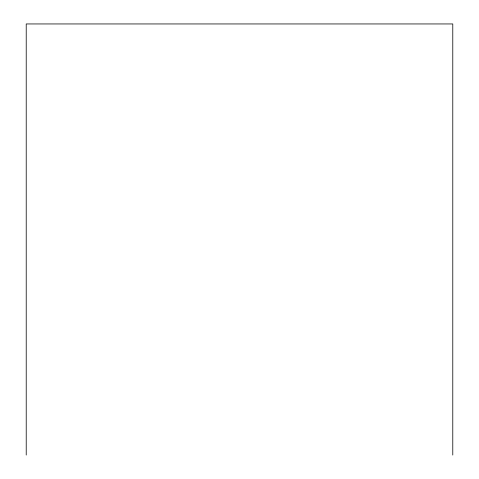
<?xml version="1.0" encoding="UTF-8"?>
<svg xmlns="http://www.w3.org/2000/svg" width="479" height="479" viewBox="0 0 479 479"><rect width="100%" height="100%" fill="white"/><g stroke="black" fill="none" stroke-linecap="round" stroke-linejoin="round"><path stroke-width="0.72" d="M452.781 455.05L452.781 23.95L26.219 23.95L26.219 455.05"/></g></svg>
